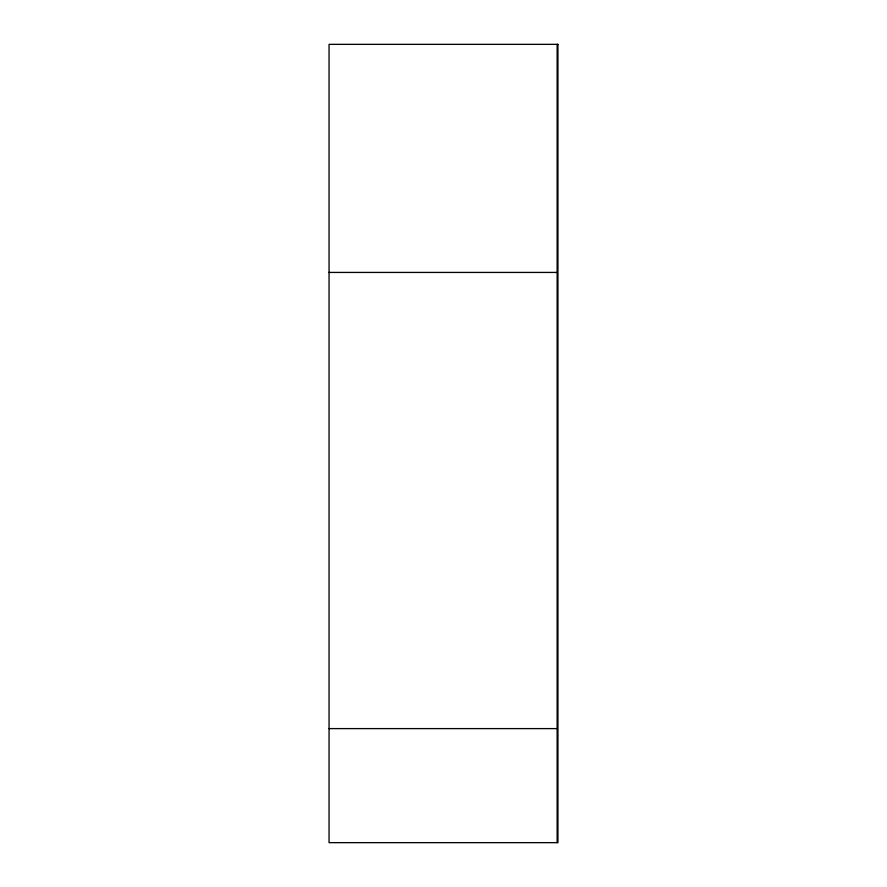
<?xml version="1.0" encoding="UTF-8"?>
<svg xmlns="http://www.w3.org/2000/svg" width="887" height="887" viewBox="0 0 887 887"><rect width="100%" height="100%" fill="white"/><g stroke="black" fill="none" stroke-linecap="round" stroke-linejoin="round"><path stroke-width="1.33" d="M329.055 272.431L557.136 272.431M329.055 728.604L557.136 728.604M557.136 44.35L557.136 842.65M557.945 44.35L329.055 44.35L329.055 842.65L557.945 842.65L557.945 44.35"/></g></svg>
